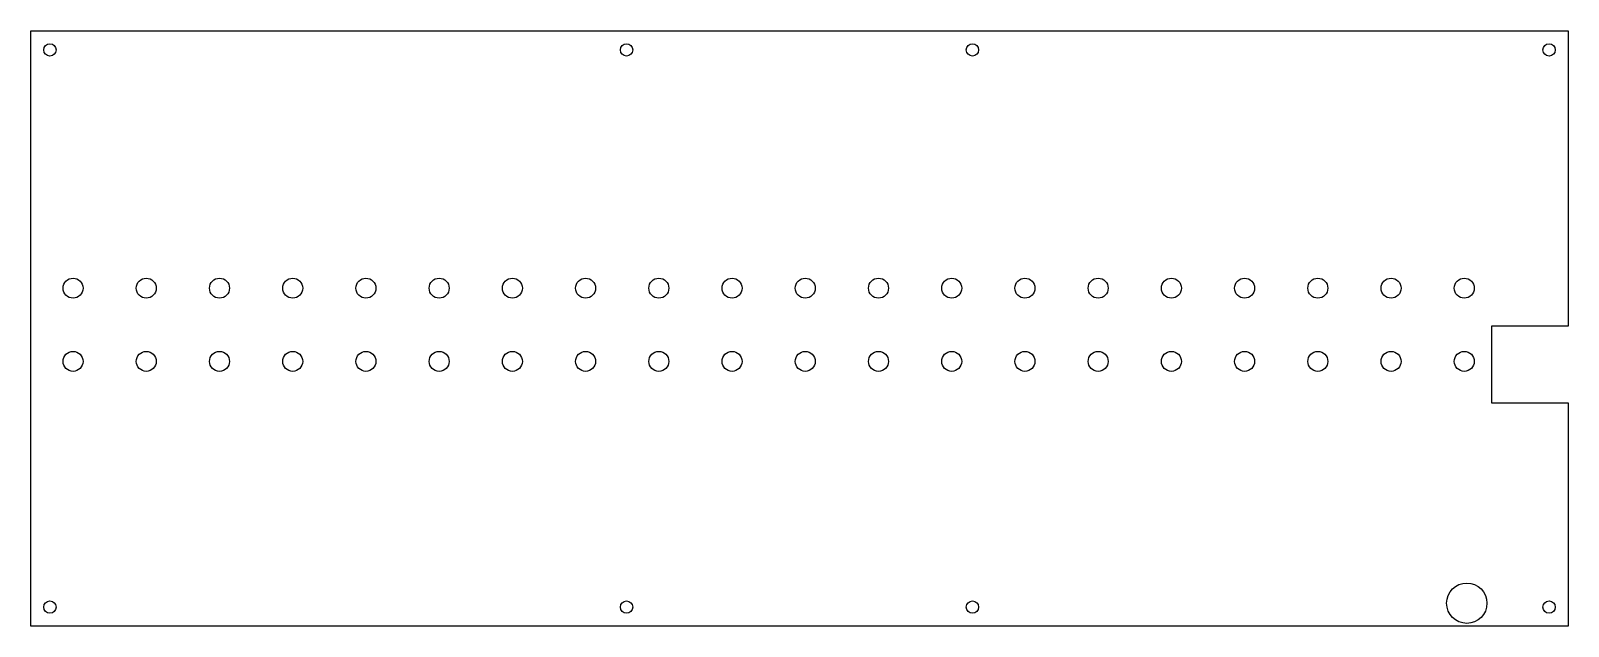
# Model space of a CAD drawing. Header units: millimetres. Extents: x 60 to 460, y -275 to -120.
import ezdxf

# ---------------------------------------------------------------- set-up
doc = ezdxf.new("R2010")
doc.units = ezdxf.units.MM
doc.layers.add('Shape2DView', color=7, linetype='CONTINUOUS')

msp = doc.modelspace()

# ---------------------------------------------------------------- linework, layer by layer
at = {"layer": 'Shape2DView'}
for p, q in [((60, -275), (60, -120)), ((60, -120), (460, -120)), ((460, -120), (460, -196.87)), ((460, -196.87), (440, -196.87)), ((440, -196.87), (440, -216.87)), ((440, -216.87), (460, -216.87)), ((460, -216.87), (460, -275)), ((460, -275), (60, -275))]:
    msp.add_line(p, q, dxfattribs=at)
for centre, radius in [((65, -125), 1.6), ((215, -125), 1.6), ((305, -125), 1.6), ((455, -125), 1.6), ((71, -187), 2.6), ((90.05, -187), 2.6), ((109.1, -187), 2.6), ((128.15, -187), 2.6), ((147.2, -187), 2.6), ((166.25, -187), 2.6), ((185.3, -187), 2.6), ((204.35, -187), 2.6), ((223.4, -187), 2.6), ((242.45, -187), 2.6), ((261.5, -187), 2.6), ((280.55, -187), 2.6), ((299.6, -187), 2.6), ((318.65, -187), 2.6), ((337.7, -187), 2.6), ((356.75, -187), 2.6), ((375.8, -187), 2.6), ((394.85, -187), 2.6), ((413.9, -187), 2.6), ((432.95, -187), 2.6), ((71, -206.05), 2.6), ((90.05, -206.05), 2.6), ((109.1, -206.05), 2.6), ((128.15, -206.05), 2.6), ((147.2, -206.05), 2.6), ((166.25, -206.05), 2.6), ((185.3, -206.05), 2.6), ((204.35, -206.05), 2.6), ((223.4, -206.05), 2.6), ((242.45, -206.05), 2.6), ((261.5, -206.05), 2.6), ((280.55, -206.05), 2.6), ((299.6, -206.05), 2.6), ((318.65, -206.05), 2.6), ((337.7, -206.05), 2.6), ((356.75, -206.05), 2.6), ((375.8, -206.05), 2.6), ((394.85, -206.05), 2.6), ((413.9, -206.05), 2.6), ((432.95, -206.05), 2.6), ((433.6, -269), 5.25), ((65, -270), 1.6), ((215, -270), 1.6), ((305, -270), 1.6), ((455, -270), 1.6)]:
    msp.add_circle(centre, radius, dxfattribs=at)

doc.saveas('drawing.dxf')
